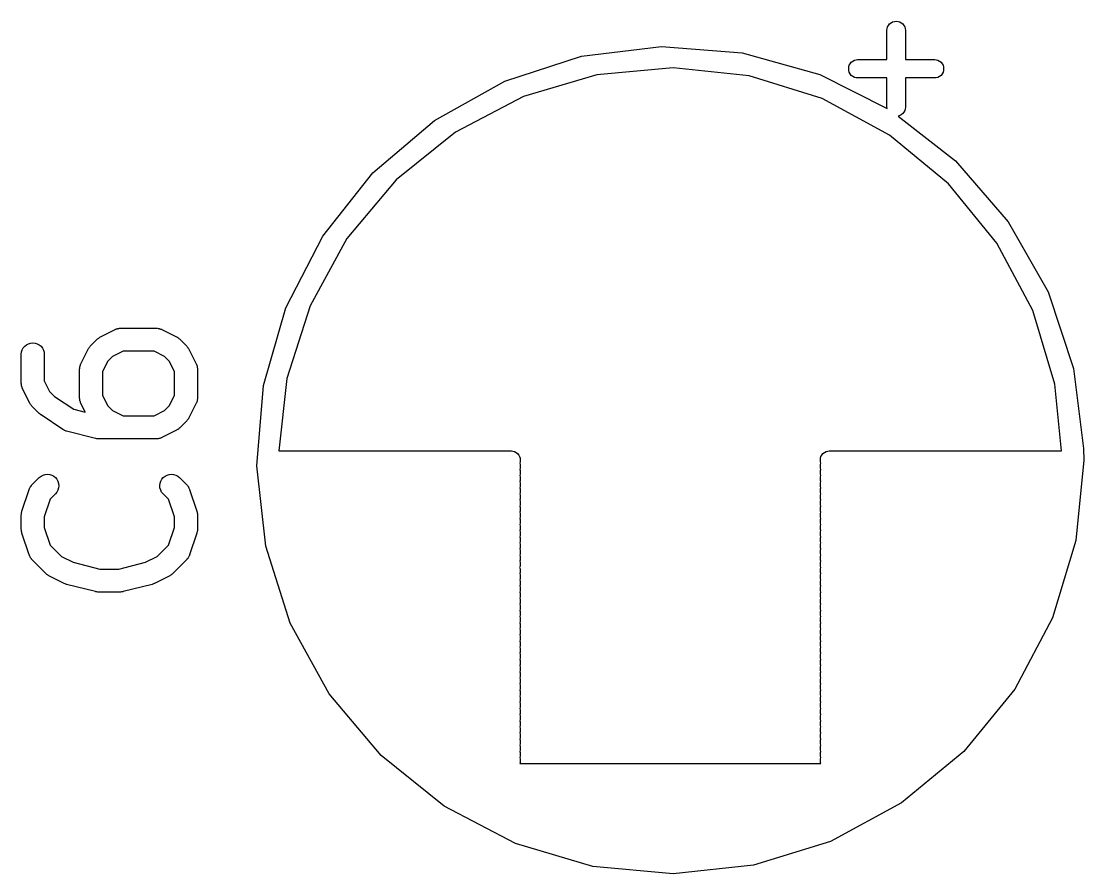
# Model space of a CAD drawing. Extents: x 81 to 160, y -176 to -60.
# Drawn here: x 109.3 to 116.24, y -105.3 to -99.73 of the extents above; entities that cross this region are included whole.
import ezdxf

# ---------------------------------------------------------------- set-up
doc = ezdxf.new("R2010")
doc.units = 0
doc.header["$MEASUREMENT"] = 0
doc.layers.add('BLACK', color=7, linetype='CONTINUOUS')

msp = doc.modelspace()

# ---------------------------------------------------------------- linework, layer by layer
at = {"layer": 'BLACK', "linetype": 'CONTINUOUS'}
for p, q in [((114.954, -99.7835), (114.957, -99.7722)), ((114.957, -99.7722), (114.963, -99.7617)), ((114.963, -99.7617), (114.97, -99.7526)), ((114.97, -99.7526), (114.98, -99.7451)), ((114.98, -99.7451), (114.99, -99.7395)), ((114.99, -99.7395), (115.001, -99.7361)), ((115.001, -99.7361), (115.013, -99.7349)), ((115.013, -99.7349), (115.025, -99.7361)), ((115.025, -99.7361), (115.036, -99.7395)), ((115.036, -99.7395), (115.046, -99.7451)), ((115.046, -99.7451), (115.056, -99.7526)), ((115.056, -99.7526), (115.063, -99.7617)), ((115.063, -99.7617), (115.069, -99.7722)), ((115.069, -99.7722), (115.072, -99.7835)), ((114.953, -99.7923), (114.954, -99.7835)), ((114.953, -99.9852), (114.953, -99.7923)), ((115.072, -99.7835), (115.073, -99.7923)), ((115.073, -99.7923), (115.073, -99.9852)), ((112.958, -99.963), (113.481, -99.9006)), ((113.481, -99.9006), (114.007, -99.941)), ((112.457, -100.126), (112.958, -99.963)), ((114.007, -99.941), (114.514, -100.083)), ((114.73, -99.9951), (114.74, -99.9895)), ((114.74, -99.9895), (114.751, -99.9861)), ((114.751, -99.9861), (114.76, -99.9852)), ((114.76, -99.9852), (114.953, -99.9852)), ((115.073, -99.9852), (115.266, -99.9852)), ((115.266, -99.9852), (115.275, -99.9861)), ((115.275, -99.9861), (115.286, -99.9895)), ((115.286, -99.9895), (115.296, -99.9951)), ((113.556, -100.04), (113.058, -100.085)), ((114.053, -100.092), (113.556, -100.04)), ((114.703, -100.045), (114.704, -100.033)), ((114.704, -100.057), (114.703, -100.045)), ((114.704, -100.033), (114.707, -100.022)), ((114.707, -100.068), (114.704, -100.057)), ((114.707, -100.022), (114.713, -100.012)), ((114.713, -100.012), (114.72, -100.003)), ((114.72, -100.003), (114.73, -99.9951)), ((115.296, -99.9951), (115.306, -100.003)), ((115.306, -100.003), (115.313, -100.012)), ((115.313, -100.012), (115.319, -100.022)), ((115.319, -100.022), (115.322, -100.033)), ((115.322, -100.057), (115.319, -100.068)), ((115.322, -100.033), (115.323, -100.045)), ((115.323, -100.045), (115.322, -100.057)), ((111.997, -100.383), (112.457, -100.126)), ((113.058, -100.085), (112.579, -100.226)), ((114.53, -100.24), (114.053, -100.092)), ((114.514, -100.083), (114.954, -100.305)), ((114.713, -100.079), (114.707, -100.068)), ((114.72, -100.088), (114.713, -100.079)), ((114.73, -100.095), (114.72, -100.088)), ((114.74, -100.101), (114.73, -100.095)), ((114.751, -100.104), (114.74, -100.101)), ((114.76, -100.105), (114.751, -100.104)), ((114.953, -100.105), (114.76, -100.105)), ((114.953, -100.298), (114.953, -100.105)), ((115.266, -100.105), (115.073, -100.105)), ((115.073, -100.105), (115.073, -100.298)), ((115.275, -100.104), (115.266, -100.105)), ((115.286, -100.101), (115.275, -100.104)), ((115.296, -100.095), (115.286, -100.101)), ((115.306, -100.088), (115.296, -100.095)), ((115.313, -100.079), (115.306, -100.088)), ((115.319, -100.068), (115.313, -100.079)), ((112.579, -100.226), (112.136, -100.458)), ((114.97, -100.478), (114.53, -100.24)), ((114.954, -100.305), (114.953, -100.298)), ((115.063, -100.329), (115.056, -100.338)), ((115.069, -100.318), (115.063, -100.329)), ((115.072, -100.307), (115.069, -100.318)), ((115.073, -100.298), (115.072, -100.307)), ((111.596, -100.724), (111.997, -100.383)), ((115.036, -100.351), (115.027, -100.354)), ((115.027, -100.354), (115.4, -100.645)), ((115.046, -100.345), (115.036, -100.351)), ((115.056, -100.338), (115.046, -100.345)), ((112.136, -100.458), (111.747, -100.771)), ((115.355, -100.796), (114.97, -100.478)), ((115.4, -100.645), (115.744, -101.044)), ((111.268, -101.137), (111.596, -100.724)), ((111.747, -100.771), (111.426, -101.154)), ((115.67, -101.183), (115.355, -100.796)), ((115.744, -101.044), (116.005, -101.502)), ((111.028, -101.606), (111.268, -101.137)), ((111.426, -101.154), (111.185, -101.592)), ((115.905, -101.624), (115.67, -101.183)), ((116.005, -101.502), (116.171, -102.002)), ((110.882, -102.113), (111.028, -101.606)), ((111.185, -101.592), (111.034, -102.068)), ((116.049, -102.103), (115.905, -101.624)), ((109.813, -101.797), (109.817, -101.795)), ((109.817, -101.795), (109.912, -101.747)), ((109.912, -101.747), (109.913, -101.747)), ((109.913, -101.747), (109.915, -101.746)), ((109.915, -101.746), (109.917, -101.745)), ((109.917, -101.745), (109.922, -101.743)), ((109.922, -101.743), (109.927, -101.742)), ((109.927, -101.742), (109.929, -101.741)), ((109.929, -101.741), (109.931, -101.741)), ((109.931, -101.741), (109.936, -101.74)), ((109.936, -101.74), (109.941, -101.739)), ((109.941, -101.739), (109.944, -101.739)), ((109.944, -101.739), (109.946, -101.739)), ((109.946, -101.739), (110.184, -101.739)), ((110.184, -101.739), (110.185, -101.739)), ((110.185, -101.739), (110.187, -101.74)), ((110.187, -101.74), (110.189, -101.739)), ((110.189, -101.739), (110.194, -101.74)), ((110.194, -101.74), (110.199, -101.741)), ((110.199, -101.741), (110.202, -101.742)), ((110.202, -101.742), (110.204, -101.742)), ((110.204, -101.742), (110.209, -101.744)), ((110.209, -101.744), (110.213, -101.745)), ((110.213, -101.745), (110.215, -101.746)), ((110.215, -101.746), (110.217, -101.747)), ((110.217, -101.747), (110.313, -101.795)), ((110.313, -101.795), (110.314, -101.795)), ((110.314, -101.795), (110.317, -101.798)), ((109.312, -101.867), (109.322, -101.856)), ((109.322, -101.856), (109.333, -101.847)), ((109.333, -101.847), (109.346, -101.84)), ((109.346, -101.84), (109.36, -101.836)), ((109.36, -101.836), (109.375, -101.835)), ((109.375, -101.835), (109.389, -101.836)), ((109.389, -101.836), (109.403, -101.84)), ((109.403, -101.84), (109.416, -101.847)), ((109.416, -101.847), (109.428, -101.857)), ((109.428, -101.857), (109.437, -101.868)), ((109.743, -101.865), (109.744, -101.863)), ((109.744, -101.863), (109.747, -101.86)), ((109.747, -101.86), (109.75, -101.856)), ((109.75, -101.856), (109.798, -101.809)), ((109.798, -101.808), (109.802, -101.806)), ((109.798, -101.809), (109.798, -101.808)), ((109.802, -101.806), (109.805, -101.803)), ((109.805, -101.803), (109.807, -101.801)), ((109.807, -101.801), (109.81, -101.799)), ((109.81, -101.799), (109.813, -101.797)), ((110.317, -101.798), (110.321, -101.8)), ((110.321, -101.8), (110.323, -101.802)), ((110.323, -101.802), (110.326, -101.803)), ((110.326, -101.803), (110.329, -101.806)), ((110.329, -101.806), (110.332, -101.809)), ((110.332, -101.809), (110.38, -101.856)), ((110.38, -101.856), (110.381, -101.857)), ((110.381, -101.857), (110.383, -101.861)), ((110.383, -101.861), (110.386, -101.864)), ((110.386, -101.864), (110.388, -101.866)), ((109.299, -101.908), (109.301, -101.894)), ((109.299, -101.91), (109.299, -101.908)), ((109.299, -102.1), (109.299, -101.91)), ((109.301, -101.894), (109.305, -101.88)), ((109.305, -101.88), (109.312, -101.867)), ((109.437, -101.868), (109.444, -101.881)), ((109.444, -101.881), (109.448, -101.895)), ((109.448, -101.895), (109.449, -101.91)), ((109.449, -101.91), (109.449, -102.082)), ((109.688, -101.971), (109.736, -101.876)), ((109.736, -101.875), (109.739, -101.872)), ((109.736, -101.876), (109.736, -101.875)), ((109.739, -101.872), (109.741, -101.868)), ((109.741, -101.868), (109.743, -101.865)), ((109.895, -101.924), (109.865, -101.954)), ((109.964, -101.889), (109.895, -101.924)), ((110.166, -101.889), (109.964, -101.889)), ((110.235, -101.924), (110.166, -101.889)), ((110.265, -101.954), (110.235, -101.924)), ((110.388, -101.866), (110.39, -101.869)), ((110.39, -101.869), (110.392, -101.872)), ((110.392, -101.872), (110.394, -101.876)), ((110.394, -101.876), (110.441, -101.971)), ((109.68, -102.004), (109.681, -102.002)), ((109.681, -101.994), (109.682, -101.989)), ((109.681, -101.999), (109.681, -101.994)), ((109.681, -102.002), (109.681, -101.999)), ((109.682, -101.989), (109.683, -101.987)), ((109.683, -101.985), (109.685, -101.98)), ((109.683, -101.987), (109.683, -101.985)), ((109.685, -101.98), (109.686, -101.975)), ((109.686, -101.975), (109.687, -101.973)), ((109.687, -101.973), (109.688, -101.971)), ((109.865, -101.954), (109.83, -102.022)), ((110.299, -102.022), (110.265, -101.954)), ((110.441, -101.971), (110.442, -101.972)), ((110.442, -101.972), (110.443, -101.974)), ((110.443, -101.974), (110.444, -101.976)), ((110.444, -101.976), (110.445, -101.981)), ((110.445, -101.981), (110.447, -101.986)), ((110.447, -101.986), (110.447, -101.988)), ((110.447, -101.988), (110.448, -101.99)), ((110.448, -101.99), (110.448, -101.995)), ((110.448, -101.995), (110.449, -102)), ((110.449, -102), (110.449, -102.003)), ((110.449, -102.003), (110.449, -102.005)), ((116.171, -102.002), (116.237, -102.525)), ((109.68, -102.005), (109.68, -102.004)), ((109.68, -102.195), (109.68, -102.005)), ((109.83, -102.022), (109.83, -102.178)), ((110.299, -102.178), (110.299, -102.022)), ((110.449, -102.005), (110.449, -102.195)), ((111.034, -102.068), (110.981, -102.54)), ((109.3, -102.102), (109.299, -102.1)), ((109.3, -102.104), (109.3, -102.102)), ((109.3, -102.109), (109.3, -102.104)), ((109.301, -102.115), (109.3, -102.109)), ((109.301, -102.117), (109.301, -102.115)), ((109.302, -102.119), (109.301, -102.117)), ((109.304, -102.124), (109.302, -102.119)), ((109.305, -102.129), (109.304, -102.124)), ((109.306, -102.131), (109.305, -102.129)), ((109.307, -102.133), (109.306, -102.131)), ((109.307, -102.134), (109.307, -102.133)), ((109.355, -102.229), (109.307, -102.134)), ((109.449, -102.082), (109.484, -102.151)), ((110.838, -102.638), (110.882, -102.113)), ((116.092, -102.54), (116.049, -102.103)), ((109.484, -102.151), (109.517, -102.185)), ((109.517, -102.185), (109.643, -102.268)), ((109.681, -102.197), (109.68, -102.195)), ((109.68, -102.2), (109.681, -102.197)), ((109.681, -102.205), (109.68, -102.2)), ((109.682, -102.21), (109.681, -102.205)), ((109.682, -102.212), (109.682, -102.21)), ((109.83, -102.178), (109.865, -102.246)), ((110.265, -102.246), (110.299, -102.178)), ((110.448, -102.211), (110.447, -102.213)), ((110.449, -102.201), (110.448, -102.206)), ((110.448, -102.206), (110.448, -102.211)), ((110.449, -102.195), (110.449, -102.196)), ((110.449, -102.196), (110.449, -102.198)), ((110.449, -102.198), (110.449, -102.201)), ((109.357, -102.232), (109.355, -102.229)), ((109.359, -102.236), (109.357, -102.232)), ((109.361, -102.239), (109.359, -102.236)), ((109.363, -102.241), (109.361, -102.239)), ((109.366, -102.244), (109.363, -102.241)), ((109.368, -102.248), (109.366, -102.244)), ((109.369, -102.248), (109.368, -102.248)), ((109.417, -102.296), (109.369, -102.248)), ((109.643, -102.268), (109.717, -102.287)), ((109.683, -102.214), (109.682, -102.212)), ((109.685, -102.219), (109.683, -102.214)), ((109.686, -102.224), (109.685, -102.219)), ((109.687, -102.226), (109.686, -102.224)), ((109.688, -102.228), (109.687, -102.226)), ((109.688, -102.229), (109.688, -102.228)), ((109.717, -102.287), (109.688, -102.229)), ((109.865, -102.246), (109.895, -102.276)), ((109.895, -102.276), (109.964, -102.311)), ((110.166, -102.311), (110.235, -102.276)), ((110.235, -102.276), (110.265, -102.246)), ((110.441, -102.229), (110.394, -102.324)), ((110.442, -102.227), (110.441, -102.229)), ((110.443, -102.225), (110.442, -102.227)), ((110.445, -102.22), (110.443, -102.225)), ((110.447, -102.215), (110.445, -102.22)), ((110.447, -102.213), (110.447, -102.215)), ((109.422, -102.3), (109.417, -102.296)), ((109.427, -102.305), (109.422, -102.3)), ((109.428, -102.305), (109.427, -102.305)), ((109.571, -102.4), (109.428, -102.305)), ((109.428, -102.305), (109.428, -102.305)), ((109.428, -102.305), (109.428, -102.305)), ((109.428, -102.305), (109.428, -102.305)), ((109.964, -102.311), (110.166, -102.311)), ((110.38, -102.344), (110.332, -102.391)), ((110.382, -102.34), (110.38, -102.344)), ((110.385, -102.337), (110.382, -102.34)), ((110.387, -102.335), (110.385, -102.337)), ((110.389, -102.332), (110.387, -102.335)), ((110.391, -102.328), (110.389, -102.332)), ((110.393, -102.325), (110.391, -102.328)), ((110.394, -102.324), (110.393, -102.325)), ((109.575, -102.403), (109.571, -102.4)), ((109.58, -102.405), (109.575, -102.403)), ((109.582, -102.406), (109.58, -102.405)), ((109.584, -102.407), (109.582, -102.406)), ((109.589, -102.409), (109.584, -102.407)), ((109.593, -102.411), (109.589, -102.409)), ((109.594, -102.411), (109.593, -102.411)), ((109.785, -102.458), (109.594, -102.411)), ((110.313, -102.405), (110.217, -102.453)), ((110.316, -102.403), (110.313, -102.405)), ((110.32, -102.401), (110.316, -102.403)), ((110.322, -102.399), (110.32, -102.401)), ((110.325, -102.397), (110.322, -102.399)), ((110.328, -102.394), (110.325, -102.397)), ((110.331, -102.392), (110.328, -102.394)), ((110.332, -102.391), (110.331, -102.392)), ((109.786, -102.459), (109.785, -102.458)), ((109.787, -102.459), (109.786, -102.459)), ((109.793, -102.46), (109.787, -102.459)), ((109.799, -102.461), (109.793, -102.46)), ((109.801, -102.461), (109.799, -102.461)), ((109.802, -102.461), (109.801, -102.461)), ((109.803, -102.461), (109.802, -102.461)), ((110.184, -102.461), (109.803, -102.461)), ((110.186, -102.46), (110.184, -102.461)), ((110.188, -102.461), (110.186, -102.46)), ((110.193, -102.46), (110.188, -102.461)), ((110.198, -102.459), (110.193, -102.46)), ((110.201, -102.459), (110.198, -102.459)), ((110.203, -102.458), (110.201, -102.459)), ((110.208, -102.457), (110.203, -102.458)), ((110.212, -102.455), (110.208, -102.457)), ((110.214, -102.454), (110.212, -102.455)), ((110.217, -102.453), (110.214, -102.454)), ((110.217, -102.453), (110.217, -102.453)), ((110.981, -102.54), (112.501, -102.54)), ((112.501, -102.54), (112.51, -102.541)), ((112.51, -102.541), (112.521, -102.544)), ((112.521, -102.544), (112.531, -102.55)), ((112.531, -102.55), (112.541, -102.557)), ((112.541, -102.557), (112.548, -102.567)), ((114.528, -102.567), (114.535, -102.557)), ((114.535, -102.557), (114.545, -102.55)), ((114.545, -102.55), (114.555, -102.544)), ((114.555, -102.544), (114.566, -102.541)), ((114.566, -102.541), (114.575, -102.54)), ((114.575, -102.54), (116.092, -102.54)), ((116.237, -102.525), (116.238, -102.6)), ((112.548, -102.567), (112.554, -102.577)), ((112.554, -102.577), (112.557, -102.588)), ((112.557, -102.612), (112.555, -102.62)), ((112.555, -102.62), (112.557, -102.628)), ((112.557, -102.588), (112.558, -102.6)), ((112.558, -102.6), (112.557, -102.612)), ((114.518, -102.6), (114.519, -102.588)), ((114.519, -102.612), (114.518, -102.6)), ((114.519, -102.588), (114.522, -102.577)), ((114.521, -102.62), (114.519, -102.612)), ((114.519, -102.628), (114.521, -102.62)), ((114.522, -102.577), (114.528, -102.567)), ((116.238, -102.6), (116.187, -103.124)), ((109.429, -102.704), (109.442, -102.697)), ((109.442, -102.697), (109.456, -102.693)), ((109.456, -102.693), (109.47, -102.692)), ((109.47, -102.692), (109.485, -102.693)), ((109.485, -102.693), (109.499, -102.698)), ((110.238, -102.704), (110.251, -102.697)), ((110.251, -102.697), (110.265, -102.693)), ((110.265, -102.693), (110.279, -102.692)), ((110.279, -102.692), (110.294, -102.693)), ((110.294, -102.693), (110.308, -102.697)), ((110.308, -102.697), (110.321, -102.704)), ((110.897, -103.161), (110.838, -102.638)), ((112.557, -102.652), (112.555, -102.66)), ((112.555, -102.66), (112.557, -102.668)), ((112.557, -102.692), (112.555, -102.7)), ((112.557, -102.628), (112.558, -102.64)), ((112.558, -102.64), (112.557, -102.652)), ((112.557, -102.668), (112.558, -102.68)), ((112.558, -102.68), (112.557, -102.692)), ((114.518, -102.64), (114.519, -102.628)), ((114.519, -102.652), (114.518, -102.64)), ((114.518, -102.68), (114.519, -102.668)), ((114.519, -102.692), (114.518, -102.68)), ((114.521, -102.66), (114.519, -102.652)), ((114.519, -102.668), (114.521, -102.66)), ((114.521, -102.7), (114.519, -102.692)), ((109.363, -102.769), (109.366, -102.764)), ((109.366, -102.764), (109.368, -102.763)), ((109.368, -102.763), (109.369, -102.761)), ((109.369, -102.761), (109.417, -102.714)), ((109.417, -102.713), (109.429, -102.704)), ((109.417, -102.714), (109.417, -102.713)), ((109.499, -102.698), (109.512, -102.705)), ((109.512, -102.705), (109.523, -102.714)), ((109.523, -102.714), (109.532, -102.725)), ((109.532, -102.725), (109.539, -102.738)), ((109.539, -102.738), (109.543, -102.752)), ((109.543, -102.752), (109.545, -102.767)), ((110.204, -102.766), (110.206, -102.751)), ((110.205, -102.78), (110.204, -102.766)), ((110.206, -102.751), (110.21, -102.737)), ((110.21, -102.737), (110.217, -102.725)), ((110.217, -102.725), (110.226, -102.713)), ((110.226, -102.713), (110.238, -102.704)), ((110.321, -102.704), (110.332, -102.714)), ((110.332, -102.714), (110.38, -102.761)), ((110.38, -102.761), (110.381, -102.762)), ((110.381, -102.762), (110.382, -102.764)), ((110.382, -102.764), (110.384, -102.765)), ((110.384, -102.765), (110.386, -102.769)), ((112.555, -102.7), (112.557, -102.708)), ((112.557, -102.732), (112.555, -102.74)), ((112.555, -102.74), (112.557, -102.748)), ((112.557, -102.708), (112.558, -102.72)), ((112.558, -102.72), (112.557, -102.732)), ((112.557, -102.748), (112.558, -102.76)), ((112.558, -102.76), (112.557, -102.772)), ((114.518, -102.72), (114.519, -102.708)), ((114.519, -102.732), (114.518, -102.72)), ((114.518, -102.76), (114.519, -102.748)), ((114.519, -102.772), (114.518, -102.76)), ((114.519, -102.708), (114.521, -102.7)), ((114.521, -102.74), (114.519, -102.732)), ((114.519, -102.748), (114.521, -102.74)), ((109.303, -102.933), (109.351, -102.791)), ((109.351, -102.79), (109.352, -102.788)), ((109.351, -102.791), (109.351, -102.79)), ((109.352, -102.788), (109.353, -102.785)), ((109.353, -102.785), (109.355, -102.781)), ((109.355, -102.781), (109.357, -102.776)), ((109.357, -102.776), (109.359, -102.775)), ((109.359, -102.775), (109.36, -102.773)), ((109.36, -102.773), (109.363, -102.769)), ((109.523, -102.82), (109.488, -102.855)), ((109.532, -102.808), (109.523, -102.82)), ((109.539, -102.795), (109.532, -102.808)), ((109.543, -102.781), (109.539, -102.795)), ((109.545, -102.767), (109.543, -102.781)), ((110.21, -102.795), (110.205, -102.78)), ((110.216, -102.808), (110.21, -102.795)), ((110.225, -102.819), (110.216, -102.808)), ((110.226, -102.82), (110.225, -102.819)), ((110.261, -102.855), (110.226, -102.82)), ((110.386, -102.769), (110.39, -102.773)), ((110.39, -102.773), (110.391, -102.775)), ((110.391, -102.775), (110.392, -102.777)), ((110.392, -102.777), (110.394, -102.782)), ((110.394, -102.782), (110.396, -102.786)), ((110.396, -102.786), (110.397, -102.789)), ((110.397, -102.789), (110.398, -102.791)), ((110.398, -102.791), (110.446, -102.933)), ((112.557, -102.772), (112.555, -102.78)), ((112.555, -102.78), (112.557, -102.788)), ((112.557, -102.812), (112.555, -102.82)), ((112.555, -102.82), (112.557, -102.828)), ((112.557, -102.788), (112.558, -102.8)), ((112.558, -102.8), (112.557, -102.812)), ((112.557, -102.828), (112.558, -102.84)), ((114.518, -102.8), (114.519, -102.788)), ((114.519, -102.812), (114.518, -102.8)), ((114.518, -102.84), (114.519, -102.828)), ((114.521, -102.78), (114.519, -102.772)), ((114.519, -102.788), (114.521, -102.78)), ((114.521, -102.82), (114.519, -102.812)), ((114.519, -102.828), (114.521, -102.82)), ((109.488, -102.855), (109.449, -102.969)), ((110.299, -102.969), (110.261, -102.855)), ((112.557, -102.852), (112.555, -102.86)), ((112.555, -102.86), (112.557, -102.868)), ((112.557, -102.892), (112.555, -102.9)), ((112.555, -102.9), (112.557, -102.908)), ((112.558, -102.84), (112.557, -102.852)), ((112.557, -102.868), (112.558, -102.88)), ((112.558, -102.88), (112.557, -102.892)), ((114.519, -102.852), (114.518, -102.84)), ((114.518, -102.88), (114.519, -102.868)), ((114.519, -102.892), (114.518, -102.88)), ((114.521, -102.86), (114.519, -102.852)), ((114.519, -102.868), (114.521, -102.86)), ((114.521, -102.9), (114.519, -102.892)), ((114.519, -102.908), (114.521, -102.9)), ((109.299, -102.956), (109.3, -102.952)), ((109.299, -102.957), (109.299, -102.956)), ((109.299, -103.052), (109.299, -102.957)), ((109.3, -102.948), (109.301, -102.945)), ((109.3, -102.952), (109.3, -102.948)), ((109.301, -102.942), (109.302, -102.938)), ((109.301, -102.945), (109.301, -102.942)), ((109.302, -102.938), (109.303, -102.933)), ((109.449, -102.969), (109.449, -103.04)), ((110.299, -103.04), (110.299, -102.969)), ((110.446, -102.933), (110.446, -102.934)), ((110.446, -102.934), (110.447, -102.939)), ((110.447, -102.939), (110.448, -102.943)), ((110.448, -102.943), (110.448, -102.946)), ((110.448, -102.946), (110.449, -102.949)), ((110.449, -102.949), (110.449, -102.953)), ((110.449, -102.953), (110.449, -102.957)), ((110.449, -102.957), (110.449, -103.052)), ((112.557, -102.932), (112.555, -102.94)), ((112.555, -102.94), (112.557, -102.948)), ((112.557, -102.972), (112.555, -102.98)), ((112.557, -102.908), (112.558, -102.92)), ((112.558, -102.92), (112.557, -102.932)), ((112.557, -102.948), (112.558, -102.96)), ((112.558, -102.96), (112.557, -102.972)), ((114.518, -102.92), (114.519, -102.908)), ((114.519, -102.932), (114.518, -102.92)), ((114.518, -102.96), (114.519, -102.948)), ((114.519, -102.972), (114.518, -102.96)), ((114.521, -102.94), (114.519, -102.932)), ((114.519, -102.948), (114.521, -102.94)), ((114.521, -102.98), (114.519, -102.972)), ((109.449, -103.04), (109.488, -103.155)), ((110.261, -103.155), (110.299, -103.04)), ((112.555, -102.98), (112.557, -102.988)), ((112.557, -103.012), (112.555, -103.02)), ((112.555, -103.02), (112.557, -103.028)), ((112.557, -102.988), (112.558, -103)), ((112.558, -103), (112.557, -103.012)), ((112.557, -103.028), (112.558, -103.04)), ((112.558, -103.04), (112.557, -103.052)), ((114.518, -103), (114.519, -102.988)), ((114.519, -103.012), (114.518, -103)), ((114.518, -103.04), (114.519, -103.028)), ((114.519, -103.052), (114.518, -103.04)), ((114.519, -102.988), (114.521, -102.98)), ((114.521, -103.02), (114.519, -103.012)), ((114.519, -103.028), (114.521, -103.02)), ((109.3, -103.057), (109.299, -103.052)), ((109.3, -103.061), (109.3, -103.057)), ((109.301, -103.064), (109.3, -103.061)), ((109.301, -103.067), (109.301, -103.064)), ((109.302, -103.071), (109.301, -103.067)), ((109.303, -103.075), (109.302, -103.071)), ((109.303, -103.076), (109.303, -103.075)), ((109.351, -103.219), (109.303, -103.076)), ((110.446, -103.076), (110.398, -103.219)), ((110.448, -103.068), (110.446, -103.072)), ((110.446, -103.072), (110.446, -103.076)), ((110.449, -103.062), (110.448, -103.065)), ((110.448, -103.065), (110.448, -103.068)), ((110.449, -103.052), (110.449, -103.053)), ((110.449, -103.053), (110.449, -103.058)), ((110.449, -103.058), (110.449, -103.062)), ((112.557, -103.052), (112.555, -103.06)), ((112.555, -103.06), (112.557, -103.068)), ((112.557, -103.092), (112.555, -103.1)), ((112.555, -103.1), (112.557, -103.108)), ((112.557, -103.068), (112.558, -103.08)), ((112.558, -103.08), (112.557, -103.092)), ((112.557, -103.108), (112.558, -103.12)), ((114.518, -103.08), (114.519, -103.068)), ((114.519, -103.092), (114.518, -103.08)), ((114.518, -103.12), (114.519, -103.108)), ((114.521, -103.06), (114.519, -103.052)), ((114.519, -103.068), (114.521, -103.06)), ((114.521, -103.1), (114.519, -103.092)), ((114.519, -103.108), (114.521, -103.1)), ((109.488, -103.155), (109.562, -103.229)), ((110.187, -103.229), (110.261, -103.155)), ((111.056, -103.664), (110.897, -103.161)), ((112.557, -103.132), (112.555, -103.14)), ((112.555, -103.14), (112.557, -103.148)), ((112.557, -103.172), (112.555, -103.18)), ((112.555, -103.18), (112.557, -103.188)), ((112.558, -103.12), (112.557, -103.132)), ((112.557, -103.148), (112.558, -103.16)), ((112.558, -103.16), (112.557, -103.172)), ((114.519, -103.132), (114.518, -103.12)), ((114.518, -103.16), (114.519, -103.148)), ((114.519, -103.172), (114.518, -103.16)), ((114.521, -103.14), (114.519, -103.132)), ((114.519, -103.148), (114.521, -103.14)), ((114.521, -103.18), (114.519, -103.172)), ((114.519, -103.188), (114.521, -103.18)), ((116.187, -103.124), (116.034, -103.629)), ((109.352, -103.221), (109.351, -103.219)), ((109.352, -103.223), (109.352, -103.221)), ((109.355, -103.228), (109.352, -103.223)), ((109.357, -103.232), (109.355, -103.228)), ((109.358, -103.234), (109.357, -103.232)), ((109.359, -103.236), (109.358, -103.234)), ((109.362, -103.24), (109.359, -103.236)), ((109.365, -103.244), (109.362, -103.24)), ((109.367, -103.246), (109.365, -103.244)), ((109.368, -103.248), (109.367, -103.246)), ((109.369, -103.248), (109.368, -103.248)), ((109.464, -103.344), (109.369, -103.248)), ((109.562, -103.229), (109.639, -103.267)), ((110.11, -103.267), (110.187, -103.229)), ((110.38, -103.248), (110.285, -103.344)), ((110.381, -103.247), (110.38, -103.248)), ((110.383, -103.245), (110.381, -103.247)), ((110.386, -103.241), (110.383, -103.245)), ((110.389, -103.237), (110.386, -103.241)), ((110.39, -103.235), (110.389, -103.237)), ((110.391, -103.233), (110.39, -103.235)), ((110.394, -103.229), (110.391, -103.233)), ((110.396, -103.224), (110.394, -103.229)), ((110.397, -103.222), (110.396, -103.224)), ((110.398, -103.22), (110.397, -103.222)), ((110.398, -103.219), (110.398, -103.22)), ((112.557, -103.212), (112.555, -103.22)), ((112.555, -103.22), (112.557, -103.228)), ((112.557, -103.252), (112.555, -103.26)), ((112.557, -103.188), (112.558, -103.2)), ((112.558, -103.2), (112.557, -103.212)), ((112.557, -103.228), (112.558, -103.24)), ((112.558, -103.24), (112.557, -103.252)), ((114.518, -103.2), (114.519, -103.188)), ((114.519, -103.212), (114.518, -103.2)), ((114.518, -103.24), (114.519, -103.228)), ((114.519, -103.252), (114.518, -103.24)), ((114.521, -103.22), (114.519, -103.212)), ((114.519, -103.228), (114.521, -103.22)), ((114.521, -103.26), (114.519, -103.252)), ((109.639, -103.267), (109.812, -103.311)), ((109.812, -103.311), (109.937, -103.311)), ((109.937, -103.311), (110.11, -103.267)), ((112.557, -103.292), (112.554, -103.3)), ((112.554, -103.3), (112.557, -103.309)), ((112.555, -103.26), (112.557, -103.268)), ((112.557, -103.268), (112.558, -103.28)), ((112.558, -103.28), (112.557, -103.292)), ((112.557, -103.309), (112.558, -103.321)), ((112.558, -103.321), (112.557, -103.333)), ((114.518, -103.28), (114.519, -103.268)), ((114.519, -103.292), (114.518, -103.28)), ((114.518, -103.321), (114.519, -103.309)), ((114.519, -103.333), (114.518, -103.321)), ((114.519, -103.268), (114.521, -103.26)), ((114.522, -103.3), (114.519, -103.292)), ((114.519, -103.309), (114.522, -103.3)), ((109.467, -103.346), (109.464, -103.344)), ((109.47, -103.349), (109.467, -103.346)), ((109.473, -103.351), (109.47, -103.349)), ((109.476, -103.353), (109.473, -103.351)), ((109.479, -103.355), (109.476, -103.353)), ((109.483, -103.357), (109.479, -103.355)), ((109.484, -103.358), (109.483, -103.357)), ((109.579, -103.405), (109.484, -103.358)), ((110.265, -103.358), (110.17, -103.405)), ((110.269, -103.355), (110.265, -103.358)), ((110.272, -103.353), (110.269, -103.355)), ((110.275, -103.351), (110.272, -103.353)), ((110.277, -103.35), (110.275, -103.351)), ((110.281, -103.347), (110.277, -103.35)), ((110.284, -103.344), (110.281, -103.347)), ((110.285, -103.344), (110.284, -103.344)), ((112.557, -103.333), (112.555, -103.341)), ((112.555, -103.341), (112.557, -103.349)), ((112.557, -103.373), (112.555, -103.381)), ((112.555, -103.381), (112.557, -103.389)), ((112.557, -103.349), (112.558, -103.361)), ((112.558, -103.361), (112.557, -103.373)), ((112.557, -103.389), (112.558, -103.401)), ((114.518, -103.361), (114.519, -103.349)), ((114.519, -103.373), (114.518, -103.361)), ((114.518, -103.401), (114.519, -103.389)), ((114.521, -103.341), (114.519, -103.333)), ((114.519, -103.349), (114.521, -103.341)), ((114.521, -103.381), (114.519, -103.373)), ((114.519, -103.389), (114.521, -103.381)), ((109.58, -103.405), (109.579, -103.405)), ((109.579, -103.405), (109.579, -103.405)), ((109.586, -103.408), (109.58, -103.405)), ((109.593, -103.41), (109.586, -103.408)), ((109.593, -103.411), (109.593, -103.41)), ((109.593, -103.41), (109.593, -103.41)), ((109.594, -103.411), (109.593, -103.411)), ((109.785, -103.458), (109.594, -103.411)), ((109.786, -103.459), (109.785, -103.458)), ((109.787, -103.459), (109.786, -103.459)), ((109.793, -103.46), (109.787, -103.459)), ((109.799, -103.461), (109.793, -103.46)), ((109.954, -103.46), (109.948, -103.461)), ((109.96, -103.459), (109.954, -103.46)), ((109.962, -103.459), (109.96, -103.459)), ((109.963, -103.459), (109.962, -103.459)), ((109.964, -103.458), (109.963, -103.459)), ((110.154, -103.411), (109.964, -103.458)), ((110.155, -103.411), (110.154, -103.411)), ((110.162, -103.408), (110.155, -103.411)), ((110.155, -103.411), (110.155, -103.411)), ((110.168, -103.406), (110.162, -103.408)), ((110.169, -103.406), (110.168, -103.406)), ((110.17, -103.405), (110.169, -103.406)), ((110.169, -103.406), (110.169, -103.406)), ((112.557, -103.413), (112.555, -103.421)), ((112.555, -103.421), (112.557, -103.429)), ((112.557, -103.453), (112.555, -103.461)), ((112.558, -103.401), (112.557, -103.413)), ((112.557, -103.429), (112.558, -103.441)), ((112.558, -103.441), (112.557, -103.453)), ((114.519, -103.413), (114.518, -103.401)), ((114.518, -103.441), (114.519, -103.429)), ((114.519, -103.453), (114.518, -103.441)), ((114.521, -103.421), (114.519, -103.413)), ((114.519, -103.429), (114.521, -103.421)), ((114.521, -103.461), (114.519, -103.453)), ((109.801, -103.461), (109.799, -103.461)), ((109.802, -103.461), (109.801, -103.461)), ((109.803, -103.461), (109.802, -103.461)), ((109.946, -103.461), (109.803, -103.461)), ((109.947, -103.461), (109.946, -103.461)), ((109.948, -103.461), (109.947, -103.461)), ((112.555, -103.461), (112.557, -103.469)), ((112.557, -103.493), (112.555, -103.501)), ((112.555, -103.501), (112.557, -103.509)), ((112.557, -103.469), (112.558, -103.481)), ((112.558, -103.481), (112.557, -103.493)), ((112.557, -103.509), (112.558, -103.521)), ((112.558, -103.521), (112.557, -103.533)), ((114.518, -103.481), (114.519, -103.469)), ((114.519, -103.493), (114.518, -103.481)), ((114.518, -103.521), (114.519, -103.509)), ((114.519, -103.533), (114.518, -103.521)), ((114.519, -103.469), (114.521, -103.461)), ((114.521, -103.501), (114.519, -103.493)), ((114.519, -103.509), (114.521, -103.501)), ((112.557, -103.533), (112.555, -103.541)), ((112.555, -103.541), (112.557, -103.549)), ((112.557, -103.573), (112.555, -103.581)), ((112.555, -103.581), (112.557, -103.589)), ((112.557, -103.549), (112.558, -103.561)), ((112.558, -103.561), (112.557, -103.573)), ((112.557, -103.589), (112.558, -103.601)), ((114.518, -103.561), (114.519, -103.549)), ((114.519, -103.573), (114.518, -103.561)), ((114.518, -103.601), (114.519, -103.589)), ((114.521, -103.541), (114.519, -103.533)), ((114.519, -103.549), (114.521, -103.541)), ((114.521, -103.581), (114.519, -103.573)), ((114.519, -103.589), (114.521, -103.581)), ((111.31, -104.125), (111.056, -103.664)), ((112.557, -103.613), (112.555, -103.621)), ((112.555, -103.621), (112.557, -103.629)), ((112.557, -103.653), (112.555, -103.661)), ((112.555, -103.661), (112.557, -103.669)), ((112.558, -103.601), (112.557, -103.613)), ((112.557, -103.629), (112.558, -103.641)), ((112.558, -103.641), (112.557, -103.653)), ((114.519, -103.613), (114.518, -103.601)), ((114.518, -103.641), (114.519, -103.629)), ((114.519, -103.653), (114.518, -103.641)), ((114.521, -103.621), (114.519, -103.613)), ((114.519, -103.629), (114.521, -103.621)), ((114.521, -103.661), (114.519, -103.653)), ((114.519, -103.669), (114.521, -103.661)), ((116.034, -103.629), (115.787, -104.094)), ((112.557, -103.693), (112.555, -103.701)), ((112.555, -103.701), (112.557, -103.709)), ((112.557, -103.733), (112.555, -103.741)), ((112.557, -103.669), (112.558, -103.681)), ((112.558, -103.681), (112.557, -103.693)), ((112.557, -103.709), (112.558, -103.721)), ((112.558, -103.721), (112.557, -103.733)), ((114.518, -103.681), (114.519, -103.669)), ((114.519, -103.693), (114.518, -103.681)), ((114.518, -103.721), (114.519, -103.709)), ((114.519, -103.733), (114.518, -103.721)), ((114.521, -103.701), (114.519, -103.693)), ((114.519, -103.709), (114.521, -103.701)), ((114.521, -103.741), (114.519, -103.733)), ((112.555, -103.741), (112.557, -103.749)), ((112.557, -103.773), (112.555, -103.781)), ((112.555, -103.781), (112.557, -103.789)), ((112.557, -103.749), (112.558, -103.761)), ((112.558, -103.761), (112.557, -103.773)), ((112.557, -103.789), (112.558, -103.801)), ((112.558, -103.801), (112.557, -103.813)), ((114.518, -103.761), (114.519, -103.749)), ((114.519, -103.773), (114.518, -103.761)), ((114.518, -103.801), (114.519, -103.789)), ((114.519, -103.813), (114.518, -103.801)), ((114.519, -103.749), (114.521, -103.741)), ((114.521, -103.781), (114.519, -103.773)), ((114.519, -103.789), (114.521, -103.781)), ((112.557, -103.813), (112.555, -103.821)), ((112.555, -103.821), (112.557, -103.829)), ((112.557, -103.853), (112.555, -103.861)), ((112.555, -103.861), (112.557, -103.869)), ((112.557, -103.829), (112.558, -103.841)), ((112.558, -103.841), (112.557, -103.853)), ((112.557, -103.869), (112.558, -103.881)), ((114.518, -103.841), (114.519, -103.829)), ((114.519, -103.853), (114.518, -103.841)), ((114.518, -103.881), (114.519, -103.869)), ((114.521, -103.821), (114.519, -103.813)), ((114.519, -103.829), (114.521, -103.821)), ((114.521, -103.861), (114.519, -103.853)), ((114.519, -103.869), (114.521, -103.861)), ((112.557, -103.893), (112.555, -103.901)), ((112.555, -103.901), (112.557, -103.909)), ((112.557, -103.933), (112.555, -103.941)), ((112.555, -103.941), (112.557, -103.949)), ((112.558, -103.881), (112.557, -103.893)), ((112.557, -103.909), (112.558, -103.921)), ((112.558, -103.921), (112.557, -103.933)), ((114.519, -103.893), (114.518, -103.881)), ((114.518, -103.921), (114.519, -103.909)), ((114.519, -103.933), (114.518, -103.921)), ((114.521, -103.901), (114.519, -103.893)), ((114.519, -103.909), (114.521, -103.901)), ((114.521, -103.941), (114.519, -103.933)), ((114.519, -103.949), (114.521, -103.941)), ((112.557, -103.973), (112.555, -103.981)), ((112.555, -103.981), (112.557, -103.989)), ((112.557, -104.013), (112.555, -104.021)), ((112.557, -103.949), (112.558, -103.961)), ((112.558, -103.961), (112.557, -103.973)), ((112.557, -103.989), (112.558, -104.001)), ((112.558, -104.001), (112.557, -104.013)), ((114.518, -103.961), (114.519, -103.949)), ((114.519, -103.973), (114.518, -103.961)), ((114.518, -104.001), (114.519, -103.989)), ((114.519, -104.013), (114.518, -104.001)), ((114.521, -103.981), (114.519, -103.973)), ((114.519, -103.989), (114.521, -103.981)), ((114.521, -104.021), (114.519, -104.013)), ((112.555, -104.021), (112.557, -104.029)), ((112.557, -104.053), (112.555, -104.061)), ((112.555, -104.061), (112.557, -104.069)), ((112.557, -104.029), (112.558, -104.041)), ((112.558, -104.041), (112.557, -104.053)), ((112.557, -104.069), (112.558, -104.081)), ((112.558, -104.081), (112.557, -104.093)), ((114.518, -104.041), (114.519, -104.029)), ((114.519, -104.053), (114.518, -104.041)), ((114.518, -104.081), (114.519, -104.069)), ((114.519, -104.093), (114.518, -104.081)), ((114.519, -104.029), (114.521, -104.021)), ((114.521, -104.061), (114.519, -104.053)), ((114.519, -104.069), (114.521, -104.061)), ((111.649, -104.529), (111.31, -104.125)), ((112.557, -104.093), (112.555, -104.101)), ((112.555, -104.101), (112.557, -104.109)), ((112.557, -104.133), (112.555, -104.141)), ((112.555, -104.141), (112.557, -104.149)), ((112.557, -104.109), (112.558, -104.121)), ((112.558, -104.121), (112.557, -104.133)), ((112.557, -104.149), (112.558, -104.161)), ((114.518, -104.121), (114.519, -104.109)), ((114.519, -104.133), (114.518, -104.121)), ((114.518, -104.161), (114.519, -104.149)), ((114.521, -104.101), (114.519, -104.093)), ((114.519, -104.109), (114.521, -104.101)), ((114.521, -104.141), (114.519, -104.133)), ((114.519, -104.149), (114.521, -104.141)), ((115.787, -104.094), (115.454, -104.503)), ((112.557, -104.173), (112.555, -104.181)), ((112.555, -104.181), (112.557, -104.189)), ((112.557, -104.213), (112.555, -104.221)), ((112.555, -104.221), (112.557, -104.229)), ((112.558, -104.161), (112.557, -104.173)), ((112.557, -104.189), (112.558, -104.201)), ((112.558, -104.201), (112.557, -104.213)), ((114.519, -104.173), (114.518, -104.161)), ((114.518, -104.201), (114.519, -104.189)), ((114.519, -104.213), (114.518, -104.201)), ((114.521, -104.181), (114.519, -104.173)), ((114.519, -104.189), (114.521, -104.181)), ((114.521, -104.221), (114.519, -104.213)), ((114.519, -104.229), (114.521, -104.221)), ((112.557, -104.253), (112.555, -104.261)), ((112.555, -104.261), (112.557, -104.269)), ((112.557, -104.293), (112.555, -104.301)), ((112.557, -104.229), (112.558, -104.241)), ((112.558, -104.241), (112.557, -104.253)), ((112.557, -104.269), (112.558, -104.281)), ((112.558, -104.281), (112.557, -104.293)), ((114.518, -104.241), (114.519, -104.229)), ((114.519, -104.253), (114.518, -104.241)), ((114.518, -104.281), (114.519, -104.269)), ((114.519, -104.293), (114.518, -104.281)), ((114.521, -104.261), (114.519, -104.253)), ((114.519, -104.269), (114.521, -104.261)), ((114.521, -104.301), (114.519, -104.293)), ((112.555, -104.301), (112.557, -104.309)), ((112.557, -104.333), (112.555, -104.341)), ((112.555, -104.341), (112.557, -104.349)), ((112.557, -104.309), (112.558, -104.321)), ((112.558, -104.321), (112.557, -104.333)), ((112.557, -104.349), (112.558, -104.361)), ((112.558, -104.361), (112.557, -104.373)), ((114.518, -104.321), (114.519, -104.309)), ((114.519, -104.333), (114.518, -104.321)), ((114.518, -104.361), (114.519, -104.349)), ((114.519, -104.373), (114.518, -104.361)), ((114.519, -104.309), (114.521, -104.301)), ((114.521, -104.341), (114.519, -104.333)), ((114.519, -104.349), (114.521, -104.341)), ((112.557, -104.373), (112.555, -104.381)), ((112.555, -104.381), (112.557, -104.389)), ((112.557, -104.413), (112.555, -104.421)), ((112.555, -104.421), (112.557, -104.429)), ((112.557, -104.389), (112.558, -104.401)), ((112.558, -104.401), (112.557, -104.413)), ((112.557, -104.429), (112.558, -104.441)), ((114.518, -104.401), (114.519, -104.389)), ((114.519, -104.413), (114.518, -104.401)), ((114.518, -104.441), (114.519, -104.429)), ((114.521, -104.381), (114.519, -104.373)), ((114.519, -104.389), (114.521, -104.381)), ((114.521, -104.421), (114.519, -104.413)), ((114.519, -104.429), (114.521, -104.421)), ((112.557, -104.453), (112.555, -104.461)), ((112.555, -104.461), (112.557, -104.469)), ((112.557, -104.493), (112.555, -104.501)), ((112.555, -104.501), (112.557, -104.509)), ((112.558, -104.441), (112.557, -104.453)), ((112.557, -104.469), (112.558, -104.481)), ((112.558, -104.481), (112.557, -104.493)), ((114.519, -104.453), (114.518, -104.441)), ((114.518, -104.481), (114.519, -104.469)), ((114.519, -104.493), (114.518, -104.481)), ((114.521, -104.461), (114.519, -104.453)), ((114.519, -104.469), (114.521, -104.461)), ((114.521, -104.501), (114.519, -104.493)), ((114.519, -104.509), (114.521, -104.501)), ((112.06, -104.859), (111.649, -104.529)), ((112.557, -104.533), (112.555, -104.541)), ((112.555, -104.541), (112.557, -104.549)), ((112.557, -104.509), (112.558, -104.521)), ((112.558, -104.521), (112.557, -104.533)), ((112.557, -104.549), (112.558, -104.561)), ((112.558, -104.561), (112.557, -104.573)), ((114.518, -104.521), (114.519, -104.509)), ((114.519, -104.533), (114.518, -104.521)), ((114.518, -104.561), (114.519, -104.549)), ((114.519, -104.573), (114.518, -104.561)), ((114.521, -104.541), (114.519, -104.533)), ((114.519, -104.549), (114.521, -104.541)), ((115.454, -104.503), (115.048, -104.838)), ((112.557, -104.573), (112.555, -104.581)), ((112.555, -104.581), (114.521, -104.581)), ((114.521, -104.581), (114.519, -104.573)), ((115.048, -104.838), (114.584, -105.089)), ((112.527, -105.103), (112.06, -104.859)), ((113.032, -105.252), (112.527, -105.103)), ((114.584, -105.089), (114.081, -105.245)), ((113.557, -105.3), (113.032, -105.252)), ((114.081, -105.245), (113.557, -105.3))]:
    msp.add_line(p, q, dxfattribs=at)

doc.saveas('drawing.dxf')
